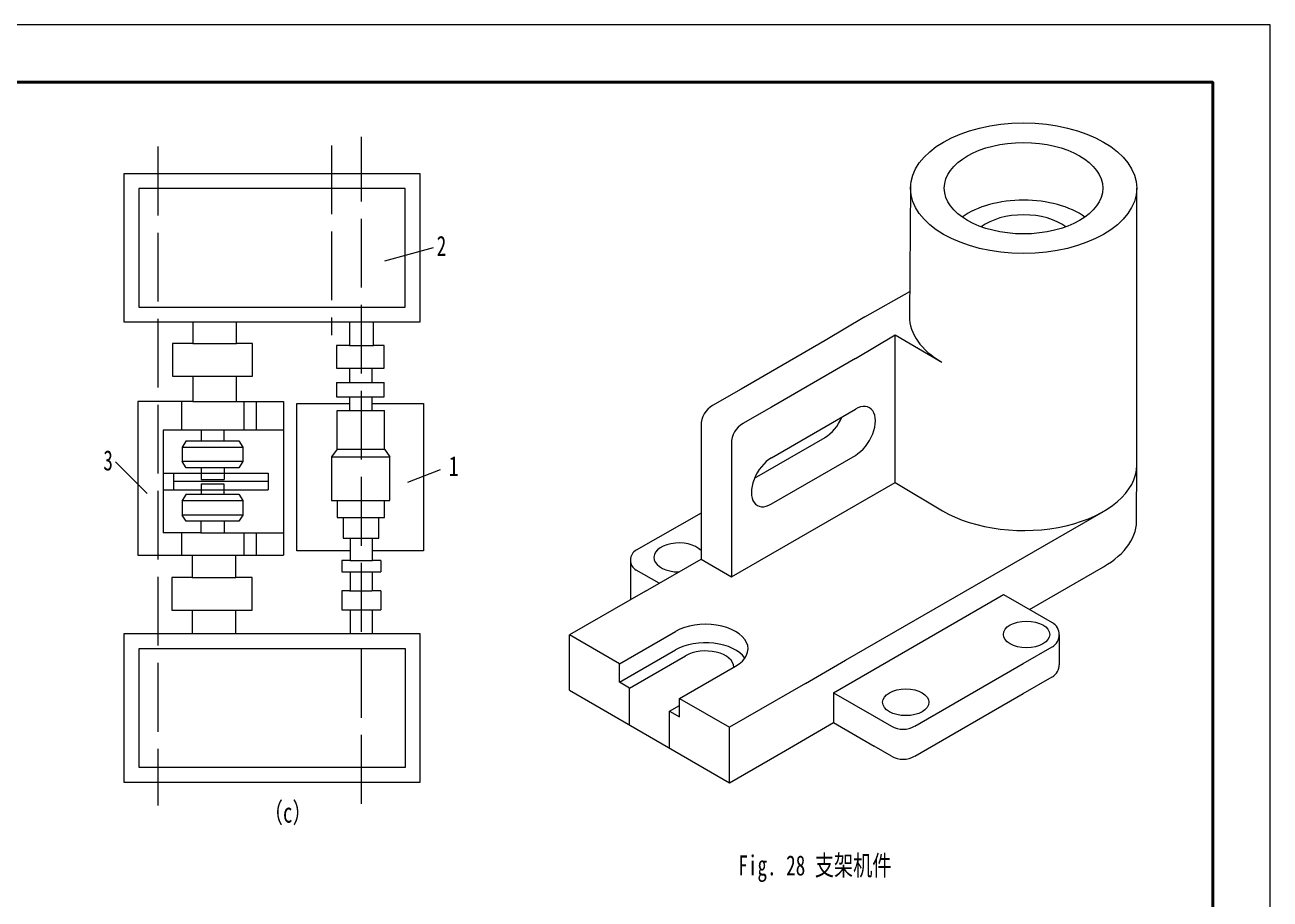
# Model space of a CAD drawing. Header units: millimetres. Extents: x 0 to 420, y 0 to 297.
# Drawn here: x 202.9 to 420, y 144.6 to 297 of the extents above; entities that cross this region are included whole.
import ezdxf

# ---------------------------------------------------------------- set-up
doc = ezdxf.new("R2010")
doc.units = ezdxf.units.MM
doc.linetypes.add('ACAD_ISO02W100', pattern=[15, 12, -3])
for name, color, linetype in [('中心线', 255, 'ACAD_ISO02W100'), ('实体', 7, 'Continuous'), ('标注', 7, 'Continuous'), ('辅助线', 7, 'Continuous')]:
    doc.layers.add(name, color=color, linetype=linetype)
doc.styles.add('Annotative', font='simfang.ttf', dxfattribs={"width": 0.7})
doc.styles.add('大字', font='simfang.ttf', dxfattribs={"width": 0.7})

msp = doc.modelspace()

# ---------------------------------------------------------------- linework, layer by layer
for p, q in [((357.31, 268.88), (357.13, 246.19)), ((396.74, 220.22), (396.74, 268.52)), ((349.33, 246.1), (357.17, 250.54)), ((349.33, 246.1), (342.41, 241.99)), ((342.41, 241.99), (327.78, 233.51)), ((347.7, 238.85), (354.62, 242.97)), ((354.62, 217.2), (354.62, 242.97)), ((354.62, 242.97), (362.77, 238.17)), ((347.7, 238.85), (333.07, 230.37)), ((327.78, 233.51), (322.82, 230.64)), ((333.07, 230.37), (328.11, 227.5)), ((333.07, 221.52), (347.7, 229.99)), ((320.81, 227.16), (320.81, 203.87)), ((326.1, 224.02), (326.1, 200.74)), ((330.14, 217.97), (342.41, 225.08)), ((333.07, 213.47), (347.71, 221.94)), ((396.73, 211.02), (396.74, 220.22)), ((326.1, 200.74), (354.62, 217.2)), ((354.62, 217.2), (362.87, 212.3)), ((320.81, 211.84), (309.51, 205.44)), ((345.99, 186.21), (390.97, 212.18)), ((308.48, 203.7), (308.48, 196.76)), ((313.48, 199.64), (309.49, 201.95)), ((311.13, 198.29), (320.81, 203.87)), ((320.81, 203.87), (326.1, 200.74)), ((378.07, 195.07), (390.97, 202.51)), ((311.13, 198.29), (297.88, 190.64)), ((343.9, 180.57), (373.53, 197.68)), ((373.53, 197.68), (378.98, 194.54)), ((378.98, 194.54), (382.03, 192.78)), ((306.6, 185.61), (316.36, 191.24)), ((297.88, 180.98), (297.88, 190.64)), ((306.6, 185.61), (297.88, 190.64)), ((383.24, 190.68), (383.24, 185.45)), ((306.6, 182.39), (316.36, 188.02)), ((308.34, 181.38), (318.1, 187.02)), ((376.94, 185.65), (382.03, 188.59)), ((306.6, 182.39), (306.6, 185.61)), ((317.06, 179.57), (326.82, 185.2)), ((342.51, 184.2), (345.99, 186.21)), ((358.04, 174.74), (376.94, 185.65)), ((308.34, 181.38), (306.6, 182.39)), ((339.02, 182.18), (342.51, 184.2)), ((376.94, 180.42), (382.03, 183.36)), ((297.88, 180.98), (325.77, 164.87)), ((308.34, 174.94), (308.34, 181.38)), ((339.02, 182.18), (325.77, 174.54)), ((343.9, 180.57), (350.95, 176.5)), ((343.9, 180.57), (343.9, 175.34)), ((358.04, 169.5), (376.94, 180.42)), ((315.31, 177.35), (317.06, 178.36)), ((317.06, 176.35), (317.06, 179.57)), ((317.06, 179.57), (325.77, 174.54)), ((315.31, 170.91), (315.31, 177.35)), ((315.31, 177.35), (317.06, 176.35)), ((350.95, 176.5), (354.01, 174.74)), ((325.77, 164.87), (325.77, 174.54)), ((339.02, 172.52), (342.51, 174.54)), ((342.51, 174.54), (343.9, 175.34)), ((343.9, 175.34), (350.95, 171.27)), ((335.53, 170.51), (339.02, 172.52)), ((325.77, 164.87), (335.53, 170.51)), ((354.01, 169.5), (350.95, 171.27))]:
    msp.add_line(p, q)
at = {"color": 1}
msp.add_lwpolyline([(0, 0), (420, 0), (420, 297), (0, 297), (0, 0)], dxfattribs=at)
at = {"lineweight": 50}
msp.add_lwpolyline([(10, 10), (410, 10), (410, 287), (10, 287), (10, 10)], dxfattribs=at)
for centre, radius, start, end in [((324.83, 227.16), 4.03, 120.0461, 180), ((330.13, 224.02), 4.03, 120.0461, 180), ((310.5, 203.69), 2.01, 119.5013, 240), ((380.83, 190.68), 2.42, 300, 60), ((380.83, 185.45), 2.42, 300, 0), ((356.02, 178.22), 4.03, 240, 300), ((356.02, 172.99), 4.03, 240, 300)]:
    msp.add_arc(centre, radius, start, end)
for centre, major_axis in [((377.02, 268.53), (-19.72, 0)), ((377.02, 268.53), (-13.81, 0)), ((377.54, 190.72), (-4.04, 0)), ((356.48, 178.9), (-4.04, 0))]:
    msp.add_ellipse(centre, major_axis=major_axis, ratio=0.57735)
for centre, major_axis, start_param, end_param in [((377.02, 258.47), (-13.81, 0), 3.824879, 5.599899), ((377.02, 258.47), (-9.37, 0), 3.804683, 5.620095), ((376.85, 246.14), (-19.72, 0), 6.278686, 7.058827), ((347.7, 225.97), (-2.47, -4.27), 0.785398, 3.928755), ((342.41, 229.1), (-2.47, -4.27), 0.785398, 1.785523), ((333.07, 217.49), (-2.47, -4.27), 3.926991, 7.07211), ((377.02, 220.23), (-19.72, 0), 0.770593, 3.142562), ((377.02, 210.57), (-19.72, 0), 8.63938, 9.464365), ((316.96, 204.14), (-4.38, 0), 3.640973, 7.835481), ((321.59, 188.22), (-7.4, 0), 2.356194, 5.497787), ((321.59, 185), (-7.4, 0), 3.528281, 5.497787), ((321.59, 185), (-4.93, 0), 3.151593, 5.497787)]:
    msp.add_ellipse(centre, major_axis=major_axis, ratio=0.57735, start_param=start_param, end_param=end_param)
at = {"layer": '中心线'}
for p, q in [((226.12, 275.77), (226.12, 160.9)), ((256.36, 276), (256.36, 242.91)), ((261.61, 161.2), (261.61, 277.5))]:
    msp.add_line(p, q, dxfattribs=at)
at = {"layer": '实体', "color": 255}
for p, q in [((232.2, 245.24), (232.2, 241.45)), ((239.79, 241.45), (239.79, 245.22)), ((259.54, 245.22), (259.54, 241.12)), ((263.68, 241.12), (263.68, 245.22)), ((232.2, 241.45), (228.64, 241.45)), ((228.64, 241.45), (228.64, 235.76)), ((232.2, 241.45), (239.79, 241.45)), ((242.63, 241.45), (239.79, 241.45)), ((242.63, 235.76), (242.63, 241.45)), ((259.54, 241.12), (257.23, 241.12)), ((257.23, 241.12), (257.23, 237.16)), ((259.54, 241.12), (263.68, 241.12)), ((265.54, 241.12), (263.68, 241.12)), ((265.54, 237.16), (265.54, 241.12)), ((257.23, 237.16), (265.54, 237.16)), ((259.54, 237.16), (259.54, 234.66)), ((263.46, 234.66), (263.48, 237.1)), ((228.64, 235.76), (242.63, 235.76)), ((232.2, 235.76), (232.2, 231.35)), ((239.79, 231.35), (239.79, 235.76)), ((257.23, 234.66), (257.23, 232.17)), ((265.54, 232.17), (265.54, 234.66)), ((232.2, 231.35), (222.64, 231.35)), ((222.64, 231.35), (222.64, 204.52)), ((230.2, 231.33), (230.2, 226.32)), ((232.2, 231.35), (239.79, 231.35)), ((232.2, 231.35), (232.2, 231.35)), ((239.79, 231.35), (247.98, 231.35)), ((241.08, 231.33), (241.08, 226.32)), ((243.23, 231.35), (243.23, 226.32)), ((247.98, 231.35), (247.98, 231.35)), ((247.98, 231.35), (247.98, 231.1)), ((247.98, 231.1), (247.98, 217.64)), ((250.31, 205.29), (250.31, 230.98)), ((259.54, 232.17), (259.54, 229.79)), ((263.46, 229.79), (263.46, 232.17)), ((272.4, 230.98), (272.4, 205.28)), ((247.98, 226.32), (227.03, 226.32)), ((227.03, 226.32), (227.03, 208.45)), ((233.67, 226.25), (233.67, 224.49)), ((237.61, 226.25), (237.61, 224.49)), ((231.06, 224.49), (230.34, 223.4)), ((231.06, 224.49), (240.22, 224.49)), ((240.22, 224.49), (240.93, 223.4)), ((230.34, 223.4), (240.93, 223.4)), ((230.34, 223.4), (230.34, 220.87)), ((257.35, 223.04), (256.36, 221.67)), ((256.36, 221.67), (256.36, 214.05)), ((257.35, 223.04), (265.62, 223.04)), ((265.62, 223.04), (266.54, 221.67)), ((266.54, 214.05), (266.54, 221.67)), ((231.04, 219.78), (230.34, 220.87)), ((240.92, 220.87), (230.34, 220.87)), ((240.21, 219.78), (231.04, 219.78)), ((233.64, 219.7), (233.64, 217.71)), ((237.64, 219.7), (237.64, 217.71)), ((240.92, 220.87), (240.21, 219.78)), ((227.03, 218.84), (245.33, 218.84)), ((228.84, 218.84), (228.84, 217.42)), ((228.84, 217.42), (245.33, 217.42)), ((228.84, 217.42), (228.84, 215.93)), ((233.64, 217.71), (237.64, 217.71)), ((245.33, 218.84), (245.33, 215.93)), ((247.98, 217.64), (247.98, 217.42)), ((247.98, 217.42), (247.98, 204.52)), ((227.03, 215.93), (245.33, 215.93)), ((231.06, 215.16), (230.34, 214.06)), ((231.06, 215.16), (240.22, 215.16)), ((233.65, 216.99), (233.65, 215.16)), ((233.65, 216.99), (237.63, 216.99)), ((237.63, 216.99), (237.63, 215.16)), ((240.22, 215.16), (240.93, 214.06)), ((230.34, 214.06), (240.93, 214.06)), ((230.34, 214.06), (230.34, 211.54)), ((256.36, 214.05), (266.54, 214.05)), ((257.35, 214.05), (257.35, 211.14)), ((265.62, 211.14), (265.62, 214.05)), ((231.04, 210.45), (230.34, 211.54)), ((240.92, 211.54), (230.34, 211.54)), ((240.92, 211.54), (240.21, 210.45)), ((257.35, 211.14), (265.62, 211.14)), ((258.42, 211.14), (258.42, 207.5)), ((264.62, 207.5), (264.62, 211.09)), ((233.61, 208.45), (227.03, 208.45)), ((230.2, 208.45), (230.2, 204.52)), ((240.21, 210.45), (231.04, 210.45)), ((233.61, 210.44), (233.61, 208.45)), ((233.61, 208.45), (238.48, 208.45)), ((237.67, 210.44), (237.67, 208.45)), ((238.48, 208.45), (247.98, 208.45)), ((241.08, 208.45), (241.08, 204.52)), ((243.23, 208.45), (243.23, 204.52)), ((258.42, 207.5), (264.62, 207.5)), ((259.63, 207.5), (259.63, 203.61)), ((263.55, 203.61), (263.55, 207.5)), ((222.59, 204.52), (247.98, 204.52)), ((232.1, 204.45), (232.1, 200.66)), ((239.69, 200.66), (239.69, 204.44)), ((259.63, 205.29), (250.31, 205.29)), ((272.4, 205.29), (263.55, 205.29)), ((259.63, 203.61), (258.17, 203.61)), ((259.63, 203.61), (263.55, 203.61)), ((259.63, 203.61), (259.63, 203.61)), ((265, 203.61), (263.55, 203.61)), ((232.1, 200.66), (228.54, 200.66)), ((228.54, 200.66), (228.54, 194.98)), ((232.1, 200.66), (239.69, 200.66)), ((242.53, 200.66), (239.69, 200.66)), ((242.53, 194.98), (242.53, 200.66)), ((258.17, 201.66), (265, 201.66)), ((259.61, 201.66), (259.61, 198.33)), ((263.53, 198.33), (263.53, 201.66)), ((259.49, 198.33), (258.17, 198.33)), ((259.49, 198.33), (263.41, 198.33)), ((265, 198.33), (263.41, 198.33)), ((228.54, 194.98), (242.53, 194.98)), ((232.1, 194.98), (232.1, 190.81)), ((239.69, 190.81), (239.69, 194.98)), ((258.17, 195.03), (265, 195.03)), ((259.61, 195.03), (259.61, 190.81)), ((263.53, 190.81), (263.53, 195.03))]:
    msp.add_line(p, q, dxfattribs=at)
at = {"layer": '实体'}
for p, q in [((257.23, 234.66), (265.54, 234.66)), ((250.31, 230.98), (259.54, 230.98)), ((257.23, 232.17), (265.54, 232.17)), ((263.46, 230.98), (272.4, 230.98)), ((257.35, 223.04), (257.35, 229.79)), ((257.35, 229.79), (265.62, 229.79)), ((265.62, 223.04), (265.62, 229.79)), ((240.93, 223.4), (240.92, 220.87)), ((256.36, 221.67), (266.54, 221.67)), ((240.93, 214.06), (240.92, 211.54)), ((258.17, 203.61), (258.17, 201.66)), ((265, 203.61), (265, 201.66)), ((258.17, 198.33), (258.17, 195.03)), ((265, 198.33), (265, 195.03))]:
    msp.add_line(p, q, dxfattribs=at)
at = {"layer": '实体', "color": 255}
for points in [[(220.18, 245.22), (271.82, 245.22), (271.82, 271.04), (220.18, 271.04)], [(222.76, 247.8), (269.24, 247.8), (269.24, 268.46), (222.76, 268.46)], [(220.2, 164.99), (271.84, 164.99), (271.84, 190.81), (220.2, 190.81)], [(222.78, 167.57), (269.26, 167.57), (269.26, 188.23), (222.78, 188.23)]]:
    msp.add_lwpolyline(points, close=True, dxfattribs=at)
at = {"layer": '辅助线'}
for p, q in [((274.1, 258.13), (265.62, 255.79)), ((218.74, 220.83), (224.25, 215.32)), ((275.33, 219.45), (269.64, 217.23))]:
    msp.add_line(p, q, dxfattribs=at)

# ---------------------------------------------------------------- texts
at = {"insert": (327.3, 152.2), "char_height": 3.5, "attachment_point": 1, "style": 'Annotative'}
msp.add_mtext('Fig. 28 支架机件', dxfattribs=at)
at = {"layer": '标注', "char_height": 2.5, "attachment_point": 1, "style": '大字'}
for s, insert in [('{\\H1.4x;2}', (274.71, 260.22)), ('{\\H1.4x;3}', (216.6, 222.82)), ('{\\H1.4x;1}', (276.84, 221.82)), ('{\\H1.4x;（c）}', (244.57, 161.41))]:
    msp.add_mtext_dynamic_manual_height_columns(s, width=5.85, gutter_width=12.5, heights=[0], dxfattribs=dict(at, insert=insert))

doc.saveas('drawing.dxf')
